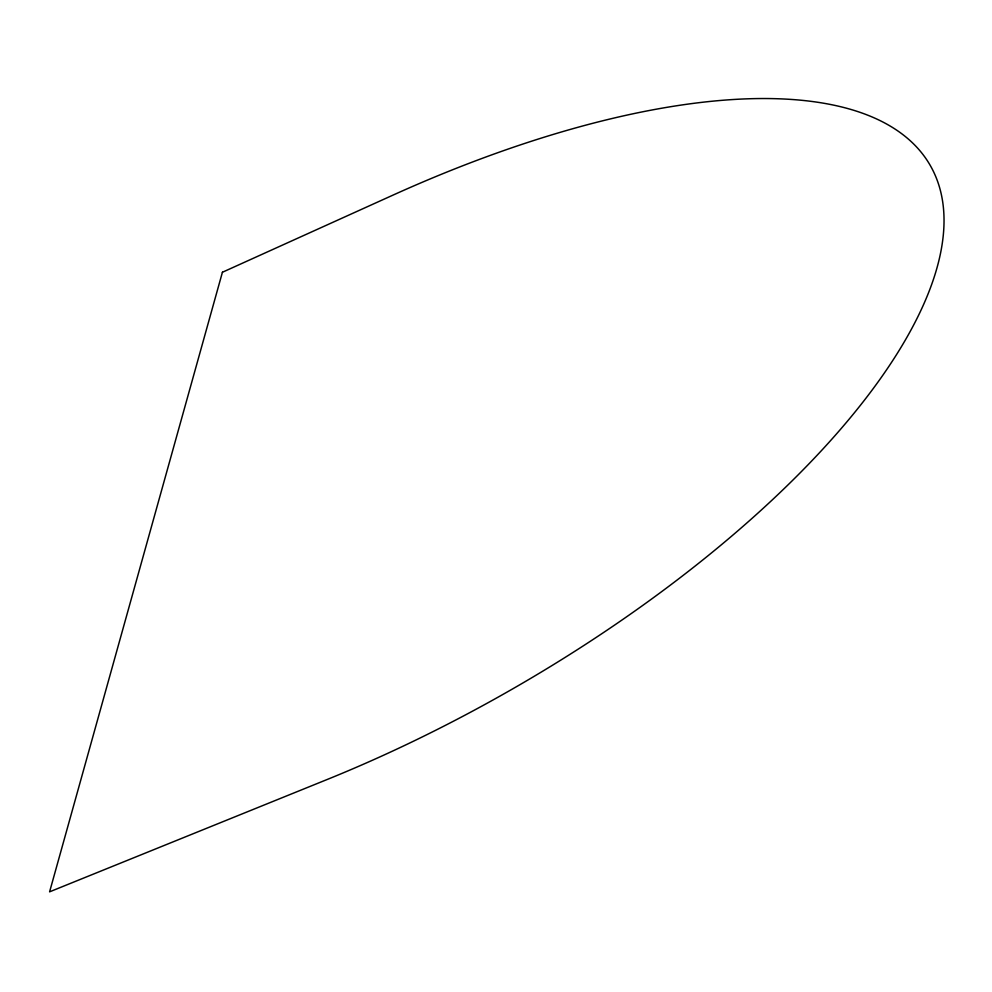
<?xml version="1.0" encoding="UTF-8"?>
<svg xmlns="http://www.w3.org/2000/svg" width="992" height="992" viewBox="0 0 992 992"><rect width="100%" height="100%" fill="white"/><g stroke="black" fill="none" stroke-linecap="round" stroke-linejoin="round"><path stroke-width="1.49" d="M222.419 272.254L49.6 891.833L326.79 779.65A626.188 247.392 -29.7 0 0 943.045 237.46A626.188 247.392 -29.7 0 0 393.588 194.854L222.419 272.254"/></g></svg>
